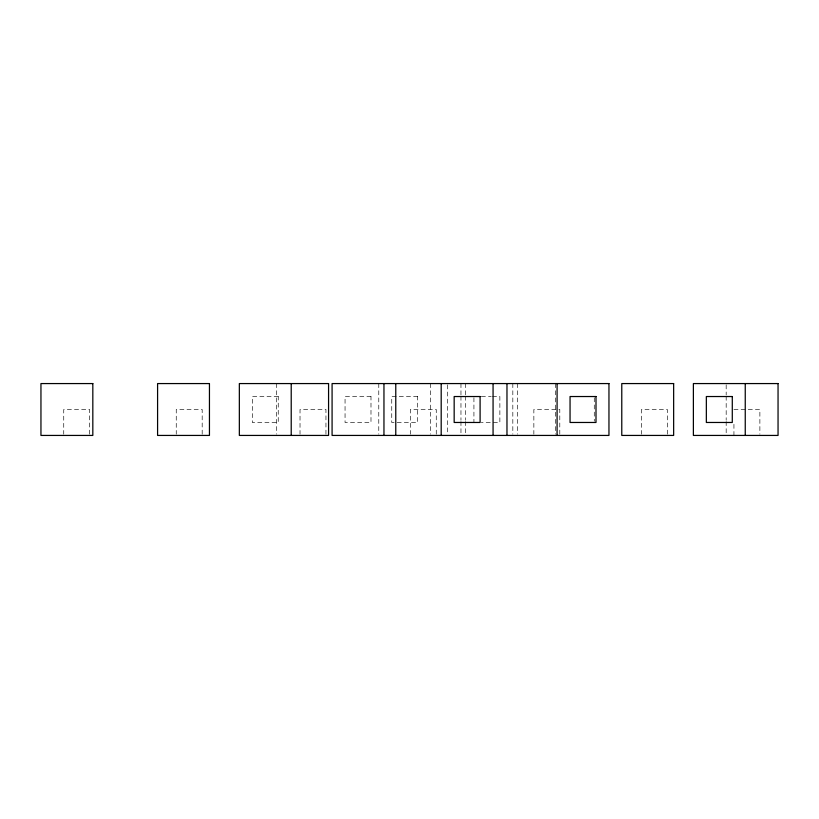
<?xml version="1.0" encoding="UTF-8"?>
<svg xmlns="http://www.w3.org/2000/svg" width="819" height="819" viewBox="0 0 819 819"><rect width="100%" height="100%" fill="white"/><g stroke="black" fill="none" stroke-linecap="round" stroke-linejoin="round"><path stroke-width="0.61" stroke-dasharray="4.09 3.07" d="M481.337 396.529L491.216 396.529M492.454 396.529L499.866 396.529L499.866 422.471L481.337 422.471M733.937 409.5L759.878 409.5L759.878 434.203M733.937 424.324L733.937 435.432M726.177 384.828L726.177 394.953M726.177 396.212L726.177 420.249M726.177 421.519L726.177 434.172M667.352 434.203L667.352 409.5L641.42 409.5L641.42 434.203M594.277 397.768L594.277 421.232M559.797 434.203L559.797 409.5L533.855 409.5L533.855 434.203M555.374 383.568L555.374 434.172M517.516 383.568L517.516 434.172M512.827 383.568L512.827 434.172M473.925 397.768L473.925 422.471M465.642 383.568L465.642 394.953M465.642 396.212L465.642 420.249M465.642 421.519L465.642 434.172M460.964 383.568L460.964 394.953M460.964 396.212L460.964 420.249M460.964 421.519L460.964 434.172M447.645 384.828L447.645 434.172M436.261 434.203L436.261 409.5L410.329 409.5L410.329 434.203M430.651 383.568L430.651 434.172M378.777 383.568L378.777 434.172M325.952 434.203L325.952 409.5L300.02 409.5L300.02 434.203M276.699 383.568L276.699 434.172M202.18 434.203L202.18 409.5L176.249 409.5L176.249 434.203M89.67 434.203L89.67 409.5L63.739 409.5L63.739 434.203M278.245 396.529L252.313 396.529L252.313 422.471L278.245 422.471L278.245 396.529M370.987 396.529L345.055 396.529L345.055 422.471L370.987 422.471L370.987 396.529M417.68 396.529L391.748 396.529L391.748 422.471L417.68 422.471L417.68 396.529"/><path stroke-width="1.23" d="M745.249 383.568L745.249 435.432M557.084 383.568L557.084 435.432M506.971 383.568L506.971 435.432M493.069 383.568L493.069 435.432M441.195 383.568L441.195 435.432M395.772 383.568L395.772 435.432M383.957 383.568L383.957 435.432M291.216 383.568L291.216 435.432M92.823 383.568L40.95 383.568L40.95 435.432L92.823 435.432L92.823 383.568M209.449 383.568L157.586 383.568L157.586 435.432L209.449 435.432L209.449 383.568M328.573 383.568L239.343 383.568L239.343 435.432L328.573 435.432L328.573 383.568M608.957 383.568L332.084 383.568L332.084 435.432L608.957 435.432L608.957 383.568M673.648 383.568L621.775 383.568L621.775 435.432L673.648 435.432L673.648 383.568M778.05 383.568L693.386 383.568L693.386 435.432L778.05 435.432L778.05 383.568M480.098 396.529L454.166 396.529L454.166 422.471L480.098 422.471L480.098 396.529M595.997 396.529L570.055 396.529L570.055 422.471L595.997 422.471L595.997 396.529M732.288 396.529L706.347 396.529L706.347 422.471L732.288 422.471L732.288 396.529"/></g></svg>
